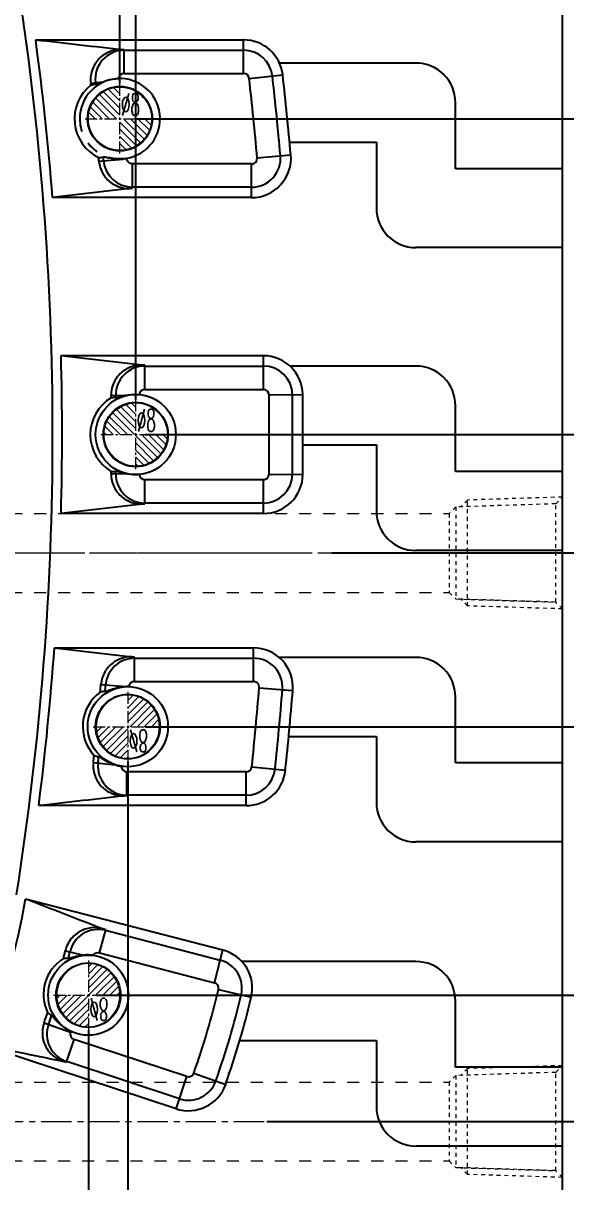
# Model space of a CAD drawing. Header units: millimetres. Extents: x 1937 to 4271, y -9032 to 1737.
# Drawn here: x 2872.8 to 2941.5, y -2496.1 to -2349.4 of the extents above; entities that cross this region are included whole.
import ezdxf
from ezdxf.enums import TextEntityAlignment as Align

# ---------------------------------------------------------------- set-up
doc = ezdxf.new("R2010")
doc.units = ezdxf.units.MM
doc.header["$LTSCALE"] = 16.335
doc.header["$PDMODE"] = 3
doc.header["$PDSIZE"] = 0.3125
doc.linetypes.add('CENTER', pattern=[0.6, 0.375, -0.075, 0.075, -0.075])
doc.linetypes.add('HIDDEN', pattern=[0.2, 0.1, -0.1])
doc.layers.get('0').update_dxf_attribs({"linetype": 'CONTINUOUS'})
doc.layers.get('Defpoints').update_dxf_attribs({"linetype": 'CONTINUOUS'})
for name, color, linetype, lineweight in [('center', 1, 'CENTER', 9), ('cool', 153, 'HIDDEN', 9), ('epin', 13, 'CONTINUOUS', 9)]:
    doc.layers.add(name, color=color, linetype=linetype, lineweight=lineweight)
doc.layers.add('DEFAULT_2', color=8, linetype='HIDDEN')
doc.layers.add('dim', color=3, linetype='CONTINUOUS')
doc.styles.get("Standard").update_dxf_attribs({"font": 'txt', "width": 0.8})
doc.styles.add('TXT05', font='txt.shx', dxfattribs={"width": 0.5, "bigfont": 'gbcbig.shx'})
doc.dimstyles.new('副本 ISO-25-1', dxfattribs={"dimtxt": 10, "dimasz": 10, "dimexe": 0, "dimexo": 0, "dimgap": 0, "dimtad": 1, "dimtxsty": 'Standard', "dimcen": 0, "dimclrd": 6, "dimclre": 6, "dimclrt": 4, "dimazin": 0, "dimtfac": 1, "dimtofl": 0, "dimtmove": 0, "dimatfit": 3, "dimfxl": 0, "dimarcsym": 0})

# ---------------------------------------------------------------- blocks, each defined once
blk = doc.blocks.new('cool_jt_f12')
at = {"layer": 'cool', "ltscale": 0.3}
for p, q in [((0, 7.0785), (0.856, 6.2225)), ((0, 7.0785), (12, 6.7035)), ((0.856, 6.2225), (0.856, -6.2225)), ((13.5, 5.827375), (0.856, 6.2225)), ((0.856, 6.2225), (13.5, 5.827375)), ((12, 6.7035), (12.856, 5.8475)), ((12, 6.7035), (12, -6.7035)), ((14.327375, 5), (13.5, 5.827375)), ((13.5, -5.827375), (13.5, 5.827375)), ((14.327375, -5), (14.327375, 5)), ((0.856, -6.2225), (13.5, -5.827375)), ((12, -6.7035), (12.856, -5.8475)), ((13.5, -5.827375), (14.327375, -5)), ((0.856, -6.2225), (0, -7.0785)), ((0, -7.0785), (12, -6.7035))]:
    blk.add_line(p, q, dxfattribs=at)
blk = doc.blocks.new('7')
at = {"layer": 'cool', "ltscale": 0.932966}
for p, q in [((72.6, -1087.21), (493.94, -1087.21)), ((72.6, -1097.21), (493.94, -1097.21))]:
    blk.add_line(p, q, dxfattribs=at)
at = {"layer": 'cool', "color": 1, "linetype": 'CENTER', "ltscale": 0.621977}
blk.add_line((58.27, -1092.21), (508.27, -1092.21), dxfattribs=at)
at = {"layer": 'cool', "ltscale": 0.932966, "rotation": 180}
blk.add_blockref('cool_jt_f12', (508.27, -1092.21), dxfattribs=at)
blk = doc.blocks.new('epin_ejp_8')
at = {"layer": 'epin'}
h = blk.add_hatch(dxfattribs=at)
h.set_pattern_fill('_ANSI31', color=123, scale=0.2, angle=90, style=0)
h.set_pattern_definition([(135, (-263.1036, 1313.3417), (-0.4490128, -0.4490128), [])])
h.paths.add_polyline_path([(0, 4, 0.414214), (-4, 0), (0, 0)])
h.paths.add_polyline_path([(4, 0), (0, 0), (0, -4, 0.414214)])
at = {"layer": 'epin', "color": 1, "linetype": 'CENTER', "ltscale": 0.248791}
for p, q in [((0, -4.4), (0, 4.4)), ((-4.4, 0), (4.4, 0))]:
    blk.add_line(p, q, dxfattribs=at)
at = {"layer": 'epin'}
blk.add_circle((0, 0), 4, dxfattribs=at)
at = {"layer": 'epin', "color": 6, "style": 'TXT05', "width": 0.5}
blk.add_text('%%c8', height=2.8, dxfattribs=at).set_placement((1.33, 1.8), align=Align.MIDDLE)
blk = doc.blocks.new('11')
at = {"layer": 'epin', "color": 4}
for p in [(2885.05, -887.21), (2887.05, -927.21, 0)]:
    blk.add_blockref('epin_ejp_8', p, dxfattribs=at)
at = {"layer": 'epin', "color": 4, "xscale": -1, "rotation": 180}
for p in [(2886.05, -964.21), (2881.05, -998.21)]:
    blk.add_blockref('epin_ejp_8', p, dxfattribs=at)
blk = doc.blocks.new('*D89')
at = {"layer": 'Defpoints', "color": 0}
for p in [(2716.05, -2416.5), (2911.87, -2416.5), (2945.69, -2416.5)]:
    blk.add_point(p, dxfattribs=at)
at = {"layer": 'dim', "color": 6, "lineweight": -2}
blk.add_line((2911.87, -2416.5), (2947.69, -2416.5), dxfattribs=at)
at = {"layer": 'dim', "color": 4, "insert": (2946.69, -2414), "char_height": 5, "attachment_point": 5}
blk.add_mtext('0', dxfattribs=at)
blk = doc.blocks.new('*D90')
at = {"layer": 'Defpoints', "color": 0}
for p in [(2888.26, -2401.5, 0), (2945.69, -2401.5), (2716.05, -2416.5)]:
    blk.add_point(p, dxfattribs=at)
at = {"layer": 'dim', "color": 6, "lineweight": -2}
blk.add_line((2888.26, -2401.5), (2951.03, -2401.5), dxfattribs=at)
at = {"layer": 'dim', "color": 4, "insert": (2948.36, -2399), "char_height": 5, "attachment_point": 5}
blk.add_mtext('15', dxfattribs=at)
blk = doc.blocks.new('*D91')
at = {"layer": 'Defpoints', "color": 0}
for p in [(2887.01, -2361.5), (2945.69, -2361.5), (2716.05, -2416.5)]:
    blk.add_point(p, dxfattribs=at)
at = {"layer": 'dim', "color": 6, "lineweight": -2}
blk.add_line((2887.01, -2361.5), (2952.36, -2361.5), dxfattribs=at)
at = {"layer": 'dim', "color": 4, "insert": (2949.03, -2359), "char_height": 5, "attachment_point": 5}
blk.add_mtext('55', dxfattribs=at)
blk = doc.blocks.new('*D92')
at = {"layer": 'Defpoints', "color": 0}
for p in [(2887.34, -2339.5), (2945.69, -2339.5), (2716.05, -2416.5)]:
    blk.add_point(p, dxfattribs=at)
at = {"layer": 'dim', "color": 6, "lineweight": -2}
blk.add_line((2887.34, -2339.5), (2952.36, -2339.5), dxfattribs=at)
at = {"layer": 'dim', "color": 4, "insert": (2949.03, -2337), "char_height": 5, "attachment_point": 5}
blk.add_mtext('77', dxfattribs=at)
blk = doc.blocks.new('*D93')
at = {"layer": 'Defpoints', "color": 0}
for p in [(2880.06, -2322.5), (2945.69, -2322.5), (2716.05, -2416.5)]:
    blk.add_point(p, dxfattribs=at)
at = {"layer": 'dim', "color": 6, "lineweight": -2}
blk.add_line((2880.06, -2322.5), (2952.36, -2322.5), dxfattribs=at)
at = {"layer": 'dim', "color": 4, "insert": (2949.03, -2320), "char_height": 5, "attachment_point": 5}
blk.add_mtext('94', dxfattribs=at)
blk = doc.blocks.new('*D94')
at = {"layer": 'Defpoints', "color": 0}
for p in [(2858.7, -2291.5), (2945.69, -2291.5), (2716.05, -2416.5)]:
    blk.add_point(p, dxfattribs=at)
at = {"layer": 'dim', "color": 6, "lineweight": -2}
blk.add_line((2858.7, -2291.5), (2955.03, -2291.5), dxfattribs=at)
at = {"layer": 'dim', "color": 4, "insert": (2950.36, -2289), "char_height": 5, "attachment_point": 5}
blk.add_mtext('125', dxfattribs=at)
blk = doc.blocks.new('*D95')
at = {"layer": 'Defpoints', "color": 0}
for p in [(2719.37, -2248.5), (2945.69, -2248.5), (2716.05, -2416.5)]:
    blk.add_point(p, dxfattribs=at)
at = {"layer": 'dim', "color": 6, "lineweight": -2}
blk.add_line((2719.37, -2248.5), (2955.03, -2248.5), dxfattribs=at)
at = {"layer": 'dim', "color": 4, "insert": (2950.36, -2246), "char_height": 5, "attachment_point": 5}
blk.add_mtext('168', dxfattribs=at)
blk = doc.blocks.new('*D96')
at = {"layer": 'Defpoints', "color": 0}
for p in [(2779.13, -2250.5), (2945.69, -2255.89), (2716.05, -2416.5)]:
    blk.add_point(p, dxfattribs=at)
at = {"layer": 'dim', "color": 6, "lineweight": -2}
for p, q in [((2779.13, -2250.5), (2937.69, -2250.5)), ((2937.69, -2250.5), (2941.69, -2255.89)), ((2941.69, -2255.89), (2955.03, -2255.89))]:
    blk.add_line(p, q, dxfattribs=at)
at = {"layer": 'dim', "color": 4, "insert": (2950.36, -2253.39), "char_height": 5, "attachment_point": 5}
blk.add_mtext('166', dxfattribs=at)
blk = doc.blocks.new('*D97')
at = {"layer": 'Defpoints', "color": 0}
for p in [(2887.26, -2226.5, 0), (2945.69, -2226.5), (2716.05, -2416.5)]:
    blk.add_point(p, dxfattribs=at)
at = {"layer": 'dim', "color": 6, "lineweight": -2}
blk.add_line((2887.26, -2226.5), (2954.36, -2226.5), dxfattribs=at)
at = {"layer": 'dim', "color": 4, "insert": (2950.03, -2224), "char_height": 5, "attachment_point": 5}
blk.add_mtext('190', dxfattribs=at)
blk = doc.blocks.new('*D98')
at = {"layer": 'Defpoints', "color": 0}
for p in [(2716.05, -2416.5), (2888.22, -2438.5), (2945.69, -2438.5)]:
    blk.add_point(p, dxfattribs=at)
at = {"layer": 'dim', "color": 6, "lineweight": -2}
blk.add_line((2888.22, -2438.5), (2952.36, -2438.5), dxfattribs=at)
at = {"layer": 'dim', "color": 4, "insert": (2949.03, -2436), "char_height": 5, "attachment_point": 5}
blk.add_mtext('22', dxfattribs=at)
blk = doc.blocks.new('*D99')
at = {"layer": 'Defpoints', "color": 0}
for p in [(2716.05, -2416.5), (2882.14, -2472.5), (2945.69, -2472.5)]:
    blk.add_point(p, dxfattribs=at)
at = {"layer": 'dim', "color": 6, "lineweight": -2}
blk.add_line((2882.14, -2472.5), (2952.36, -2472.5), dxfattribs=at)
at = {"layer": 'dim', "color": 4, "insert": (2949.03, -2470), "char_height": 5, "attachment_point": 5}
blk.add_mtext('56', dxfattribs=at)
blk = doc.blocks.new('*D100')
at = {"layer": 'Defpoints', "color": 0}
for p in [(2716.05, -2416.5), (2903.62, -2488.5), (2945.69, -2488.5)]:
    blk.add_point(p, dxfattribs=at)
at = {"layer": 'dim', "color": 6, "lineweight": -2}
blk.add_line((2903.62, -2488.5), (2952.36, -2488.5), dxfattribs=at)
at = {"layer": 'dim', "color": 4, "insert": (2949.03, -2486), "char_height": 5, "attachment_point": 5}
blk.add_mtext('72', dxfattribs=at)
blk = doc.blocks.new('*D101')
at = {"layer": 'Defpoints', "color": 0}
for p in [(2716.05, -2416.5), (2863.05, -2504.5), (2945.69, -2504.5)]:
    blk.add_point(p, dxfattribs=at)
at = {"layer": 'dim', "color": 6, "lineweight": -2}
blk.add_line((2863.05, -2504.5), (2952.36, -2504.5), dxfattribs=at)
at = {"layer": 'dim', "color": 4, "insert": (2949.03, -2502), "char_height": 5, "attachment_point": 5}
blk.add_mtext('88', dxfattribs=at)
blk = doc.blocks.new('*D102')
at = {"layer": 'Defpoints', "color": 0}
for p in [(2716.05, -2416.5), (2834.05, -2526.5), (2945.69, -2526.5)]:
    blk.add_point(p, dxfattribs=at)
at = {"layer": 'dim', "color": 6, "lineweight": -2}
blk.add_line((2834.05, -2526.5), (2953.03, -2526.5), dxfattribs=at)
at = {"layer": 'dim', "color": 4, "insert": (2949.36, -2524), "char_height": 5, "attachment_point": 5}
blk.add_mtext('110', dxfattribs=at)
blk = doc.blocks.new('*D103')
at = {"layer": 'Defpoints', "color": 0}
for p in [(2716.05, -2416.5), (2756.05, -2540), (2945.69, -2545.59)]:
    blk.add_point(p, dxfattribs=at)
at = {"layer": 'dim', "color": 6, "lineweight": -2}
for p, q in [((2756.05, -2540), (2937.69, -2540)), ((2937.69, -2540), (2941.69, -2545.59)), ((2941.69, -2545.59), (2961.03, -2545.59))]:
    blk.add_line(p, q, dxfattribs=at)
at = {"layer": 'dim', "color": 4, "insert": (2953.36, -2542.67), "char_height": 5, "attachment_point": 5}
blk.add_mtext('123,5', dxfattribs=at)
blk = doc.blocks.new('*D104')
at = {"layer": 'Defpoints', "color": 0}
for p in [(2716.05, -2416.5), (2791.62, -2537), (2945.69, -2537)]:
    blk.add_point(p, dxfattribs=at)
at = {"layer": 'dim', "color": 6, "lineweight": -2}
blk.add_line((2791.62, -2537), (2960.36, -2537), dxfattribs=at)
at = {"layer": 'dim', "color": 4, "insert": (2953.03, -2534.09), "char_height": 5, "attachment_point": 5}
blk.add_mtext('120,5', dxfattribs=at)
blk = doc.blocks.new('*D105')
at = {"layer": 'Defpoints', "color": 0}
for p in [(2716.05, -2416.5), (2911.87, -2566.5), (2945.69, -2566.5)]:
    blk.add_point(p, dxfattribs=at)
at = {"layer": 'dim', "color": 6, "lineweight": -2}
blk.add_line((2911.87, -2566.5), (2954.36, -2566.5), dxfattribs=at)
at = {"layer": 'dim', "color": 4, "insert": (2950.03, -2564), "char_height": 5, "attachment_point": 5}
blk.add_mtext('150', dxfattribs=at)
blk = doc.blocks.new('*D106')
at = {"layer": 'Defpoints', "color": 0}
for p in [(2716.05, -2416.5), (2899.85, -2606.5, 0), (2945.69, -2606.5)]:
    blk.add_point(p, dxfattribs=at)
at = {"layer": 'dim', "color": 6, "lineweight": -2}
blk.add_line((2899.85, -2606.5), (2954.36, -2606.5), dxfattribs=at)
at = {"layer": 'dim', "color": 4, "insert": (2950.03, -2604), "char_height": 5, "attachment_point": 5}
blk.add_mtext('190', dxfattribs=at)
blk = doc.blocks.new('*D112')
at = {"layer": 'Defpoints', "color": 0}
for p in [(2716.05, -2416.5), (2886.05, -2442.9), (2889, -2634.51)]:
    blk.add_point(p, dxfattribs=at)
at = {"layer": 'dim', "color": 6, "lineweight": -2}
for p, q in [((2886.05, -2442.9), (2886.05, -2626.51)), ((2886.05, -2626.51), (2889, -2630.51)), ((2889, -2630.51), (2889, -2643.17))]:
    blk.add_line(p, q, dxfattribs=at)
at = {"layer": 'dim', "color": 4, "insert": (2886.5, -2638.84), "char_height": 5, "attachment_point": 5, "rotation": 90}
blk.add_mtext('170', dxfattribs=at)
blk = doc.blocks.new('*D113')
at = {"layer": 'Defpoints', "color": 0}
for p in [(2716.05, -2416.5), (2881.05, -2476.9), (2881.05, -2634.51)]:
    blk.add_point(p, dxfattribs=at)
at = {"layer": 'dim', "color": 6, "lineweight": -2}
blk.add_line((2881.05, -2476.9), (2881.05, -2643.84), dxfattribs=at)
at = {"layer": 'dim', "color": 4, "insert": (2878.55, -2639.17), "char_height": 5, "attachment_point": 5, "rotation": 90}
blk.add_mtext('165', dxfattribs=at)
blk = doc.blocks.new('*D114')
at = {"layer": 'Defpoints', "color": 0}
for p in [(2716.05, -2416.5), (2891.05, -2606.5), (2897.4, -2634.51)]:
    blk.add_point(p, dxfattribs=at)
at = {"layer": 'dim', "color": 6, "lineweight": -2}
for p, q in [((2891.05, -2606.5), (2891.05, -2626.51)), ((2891.05, -2626.51), (2897.4, -2630.51)), ((2897.4, -2630.51), (2897.4, -2643.84))]:
    blk.add_line(p, q, dxfattribs=at)
at = {"layer": 'dim', "color": 4, "insert": (2894.9, -2639.17), "char_height": 5, "attachment_point": 5, "rotation": 90}
blk.add_mtext('175', dxfattribs=at)
blk = doc.blocks.new('*D119')
at = {"layer": 'Defpoints', "color": 0}
for p in [(2878.05, -2197.54), (2878.05, -2318.1), (2716.05, -2416.5)]:
    blk.add_point(p, dxfattribs=at)
at = {"layer": 'dim', "color": 6, "lineweight": -2}
blk.add_line((2878.05, -2318.1), (2878.05, -2188.21), dxfattribs=at)
at = {"layer": 'dim', "color": 4, "insert": (2875.55, -2192.88), "char_height": 5, "attachment_point": 5, "rotation": 90}
blk.add_mtext('162', dxfattribs=at)
blk = doc.blocks.new('*D120')
at = {"layer": 'Defpoints', "color": 0}
for p in [(2892.3, -2197.54), (2887.05, -2397.1, 0), (2716.05, -2416.5)]:
    blk.add_point(p, dxfattribs=at)
at = {"layer": 'dim', "color": 6, "lineweight": -2}
for p, q in [((2892.3, -2201.54), (2892.3, -2189.54)), ((2887.05, -2205.54), (2892.3, -2201.54)), ((2887.05, -2397.1), (2887.05, -2205.54))]:
    blk.add_line(p, q, dxfattribs=at)
at = {"layer": 'dim', "color": 4, "insert": (2889.8, -2193.54), "char_height": 5, "attachment_point": 5, "rotation": 90}
blk.add_mtext('171', dxfattribs=at)
blk = doc.blocks.new('*D121')
at = {"layer": 'Defpoints', "color": 0}
for p in [(2885.05, -2197.54), (2885.05, -2357.1), (2716.05, -2416.5)]:
    blk.add_point(p, dxfattribs=at)
at = {"layer": 'dim', "color": 6, "lineweight": -2}
blk.add_line((2885.05, -2357.1), (2885.05, -2188.21), dxfattribs=at)
at = {"layer": 'dim', "color": 4, "insert": (2882.55, -2192.88), "char_height": 5, "attachment_point": 5, "rotation": 90}
blk.add_mtext('169', dxfattribs=at)
blk = doc.blocks.new('*D122')
at = {"layer": 'Defpoints', "color": 0}
for p in [(2899.95, -2197.54), (2891.05, -2221.24, 0), (2716.05, -2416.5)]:
    blk.add_point(p, dxfattribs=at)
at = {"layer": 'dim', "color": 6, "lineweight": -2}
for p, q in [((2899.95, -2201.54), (2899.95, -2188.21)), ((2891.05, -2205.54), (2899.95, -2201.54)), ((2891.05, -2221.24), (2891.05, -2205.54))]:
    blk.add_line(p, q, dxfattribs=at)
at = {"layer": 'dim', "color": 4, "insert": (2897.45, -2192.88), "char_height": 5, "attachment_point": 5, "rotation": 90}
blk.add_mtext('175', dxfattribs=at)

msp = doc.modelspace()

# ---------------------------------------------------------------- linework, layer by layer
at = {"color": 7, "linetype": 'Continuous'}
for p, q in [((2941.045, -2580.503), (2941.045, -2227.503)), ((2874.382, -2351.503), (2900.695, -2351.503)), ((2900.695, -2355.784), (2900.695, -2351.503)), ((2885.596, -2355.784), (2885.596, -2352.779)), ((2885.596, -2352.83), (2900.695, -2352.83)), ((2922.507, -2354.463), (2905.259, -2354.463)), ((2885.596, -2355.784), (2900.695, -2355.784)), ((2901.41, -2356.423), (2905.646, -2355.943)), ((2881.35, -2357.003), (2882.887, -2356.822)), ((2927.507, -2367.832), (2927.507, -2359.463)), ((2906.518, -2364.463), (2917.507, -2364.463)), ((2917.507, -2364.463), (2917.507, -2372.832)), ((2882.382, -2366.892), (2885.437, -2366.613)), ((2902.416, -2366.441), (2906.68, -2366.066)), ((2901.699, -2367.223), (2886.639, -2367.223)), ((2886.639, -2370.319), (2886.639, -2367.223)), ((2901.699, -2371.503), (2901.699, -2367.223)), ((2941.045, -2367.832), (2927.507, -2367.832)), ((2886.639, -2370.319), (2876.53, -2371.503)), ((2901.699, -2370.177), (2886.639, -2370.177)), ((2901.699, -2371.503), (2876.53, -2371.503)), ((2941.045, -2377.832), (2922.507, -2377.832)), ((2877.599, -2391.503), (2903.201, -2391.503)), ((2877.599, -2391.503), (2888.2, -2392.734)), ((2903.201, -2395.784), (2903.201, -2391.503)), ((2888.2, -2395.784), (2888.2, -2392.734)), ((2888.2, -2392.83), (2903.201, -2392.83)), ((2922.507, -2392.824), (2906.56, -2392.824)), ((2888.2, -2395.784), (2903.201, -2395.784)), ((2883.925, -2396.559), (2885.743, -2396.535)), ((2903.92, -2396.494), (2908.183, -2396.441)), ((2927.507, -2406.193), (2927.507, -2397.824)), ((2908.212, -2402.824), (2917.507, -2402.824)), ((2917.507, -2402.824), (2917.507, -2411.193)), ((2883.925, -2406.448), (2885.743, -2406.472)), ((2941.045, -2406.193), (2927.507, -2406.193)), ((2903.201, -2407.223), (2888.2, -2407.223)), ((2888.2, -2410.273), (2888.2, -2407.223)), ((2903.201, -2411.503), (2903.201, -2407.223)), ((2903.92, -2406.512), (2908.2, -2406.566)), ((2888.2, -2410.273), (2877.599, -2411.503)), ((2903.201, -2410.177), (2888.2, -2410.177)), ((2903.201, -2411.503), (2877.599, -2411.503)), ((2941.045, -2416.193), (2922.507, -2416.193)), ((2876.758, -2428.503), (2901.951, -2428.503)), ((2876.758, -2428.503), (2886.901, -2429.691)), ((2886.901, -2432.784), (2886.901, -2429.691)), ((2886.901, -2429.83), (2901.951, -2429.83)), ((2901.951, -2432.784), (2901.951, -2428.503)), ((2922.507, -2429.729), (2905.204, -2429.729)), ((2886.901, -2432.784), (2901.951, -2432.784)), ((2882.641, -2433.148), (2885.87, -2433.418)), ((2902.668, -2433.561), (2906.917, -2433.902)), ((2927.507, -2443.098), (2927.507, -2434.729)), ((2906.408, -2439.729), (2917.507, -2439.729)), ((2917.507, -2439.729), (2917.507, -2448.098)), ((2881.687, -2443.037), (2884.433, -2443.339)), ((2941.045, -2443.098), (2927.507, -2443.098)), ((2901.023, -2444.223), (2885.936, -2444.223)), ((2885.936, -2447.231), (2885.936, -2444.223)), ((2901.023, -2448.503), (2901.023, -2444.223)), ((2901.738, -2443.579), (2905.995, -2444.028)), ((2901.023, -2447.177), (2885.936, -2447.177)), ((2901.023, -2448.503), (2874.774, -2448.503)), ((2941.045, -2453.098), (2922.507, -2453.098)), ((2873.093, -2460.289), (2898.076, -2466.782)), ((2882.478, -2467.151), (2883.242, -2464.211)), ((2883.221, -2464.291), (2897.743, -2468.066)), ((2878.134, -2466.875), (2880.494, -2467.426)), ((2882.478, -2467.151), (2897, -2470.925)), ((2897, -2470.925), (2898.076, -2466.782)), ((2922.507, -2468.245), (2900.483, -2468.245)), ((2897.519, -2471.787), (2901.666, -2472.771)), ((2927.507, -2481.615), (2927.507, -2473.245)), ((2875.448, -2475.995), (2878.796, -2477.193)), ((2878.297, -2481.003), (2879.248, -2478.118)), ((2893.497, -2482.817), (2879.248, -2478.118)), ((2900.214, -2478.245), (2917.507, -2478.245)), ((2917.507, -2478.245), (2917.507, -2486.615)), ((2892.157, -2486.883), (2867.642, -2478.798)), ((2892.572, -2485.623), (2878.323, -2480.924)), ((2894.401, -2482.374), (2898.436, -2483.801)), ((2941.045, -2481.615), (2927.507, -2481.615)), ((2892.157, -2486.883), (2893.497, -2482.817)), ((2941.045, -2491.615), (2922.507, -2491.615))]:
    msp.add_line(p, q, dxfattribs=at)
for centre, radius in [((2885.045, -2361.503), 4.084), ((2887.045, -2401.503), 5.08), ((2887.045, -2401.503), 4.084), ((2886.045, -2438.503), 5.08), ((2886.045, -2438.503), 4.084), ((2881.045, -2472.503), 5.08), ((2881.045, -2472.503), 4.084)]:
    msp.add_circle(centre, radius, dxfattribs=at)
for centre, radius, start, end in [((2502.958, -2401.503), 373.575, 351.02439, 8.97562), ((2502.874, -2401.503), 374.858, 4.59031, 7.66518), ((2900.695, -2356.503), 4.982, 6.45366, 90), ((2885.596, -2356.503), 3.674, 90, 186.70599), ((2900.695, -2356.503), 3.674, 6.45366, 90), ((2922.507, -2359.463), 5, 0, 90), ((2885.045, -2361.503), 5.08, 279.73299, 180), ((2885.596, -2356.503), 0.719, 90, 173.22719), ((2900.695, -2356.503), 0.719, 6.45366, 90), ((2502.874, -2401.503), 401.077, 5.0153, 6.45366), ((2502.874, -2401.503), 404.031, 5.0153, 6.45366), ((2502.874, -2401.503), 405.34, 5.0153, 6.45366), ((2884.718, -2361.536), 5.422, 128.00063, 243.96178), ((2502.874, -2401.503), 381.082, 6.66622, 6.70599), ((2882.58, -2363.32), 6.173, 95.61705, 101.20339), ((2502.874, -2401.503), 381.684, 6.66896, 6.70599), ((2882.257, -2360.236), 6.173, 270.74685, 276.33319), ((2502.874, -2401.503), 381.082, 5.21105, 5.28403), ((2502.874, -2401.503), 381.684, 5.21105, 5.28128), ((2886.639, -2366.503), 3.674, 185.21105, 270), ((2884.884, -2360.57), 6.034, 275.36851, 279.82494), ((2901.699, -2366.503), 5, 270, 5.0153), ((2901.699, -2366.503), 3.674, 270, 5.0153), ((2901.699, -2366.503), 0.719, 270, 5.0153), ((2922.507, -2372.832), 5, 180, 270), ((2502.874, -2401.503), 374.858, 358.47135, 1.52865), ((2903.201, -2396.503), 4.982, 0.71558, 90), ((2888.2, -2396.503), 3.674, 90, 180.74343), ((2903.201, -2396.503), 3.674, 0.71558, 90), ((2922.507, -2397.824), 5, 0, 90), ((2888.2, -2396.503), 0.719, 90, 174.53024), ((2903.201, -2396.503), 0.719, 0.71558, 90), ((2886.717, -2401.506), 5.429, 120.90838, 239.09138), ((2502.874, -2401.503), 381.082, 0.70002, 0.74343), ((2884.376, -2403.074), 6.242, 88.58643, 94.10846), ((2502.874, -2401.503), 381.684, 0.70104, 0.74343), ((2502.874, -2401.503), 401.077, 359.28442, 0.71558), ((2502.874, -2401.503), 404.031, 359.28442, 0.71558), ((2502.874, -2401.503), 405.34, 359.28442, 0.71558), ((2502.874, -2401.503), 381.082, 359.25657, 359.29998), ((2884.376, -2399.933), 6.242, 265.89154, 271.41357), ((2502.874, -2401.503), 381.684, 359.25657, 359.29896), ((2888.2, -2406.503), 3.674, 179.25657, 270), ((2888.2, -2406.503), 0.719, 185.46976, 270), ((2903.201, -2406.503), 0.719, 270, 359.28442), ((2903.201, -2406.503), 3.674, 270, 359.28442), ((2903.201, -2406.503), 5, 270, 359.28442), ((2922.507, -2411.193), 5, 180, 270), ((2502.874, -2401.503), 374.858, 352.79724, 355.86956), ((2886.901, -2433.503), 3.674, 90, 175.23669), ((2901.951, -2433.503), 4.982, 355.41554, 90), ((2901.951, -2433.503), 3.674, 355.41554, 90), ((2922.507, -2434.729), 5, 0, 90), ((2886.901, -2433.503), 0.719, 90, 173.17317), ((2901.951, -2433.503), 0.719, 355.41554, 90), ((2885.718, -2438.473), 5.38, 125.95849, 223.00441), ((2502.874, -2401.503), 381.082, 355.09044, 355.23669), ((2883.5, -2439.571), 5.534, 93.43389, 99.79018), ((2502.874, -2401.503), 381.684, 355.10884, 355.23669), ((2886.021, -2439.392), 5.976, 88.42555, 91.44549), ((2502.874, -2401.503), 401.077, 353.97824, 355.41554), ((2502.874, -2401.503), 404.031, 353.97824, 355.41554), ((2502.874, -2401.503), 405.34, 353.97824, 355.41554), ((2502.874, -2401.503), 381.082, 353.74292, 353.87849), ((2883.751, -2436.968), 5.534, 249.17875, 255.53504), ((2885.936, -2443.503), 3.674, 173.74292, 270), ((2502.874, -2401.503), 381.684, 353.74292, 353.86009), ((2886.189, -2437.635), 5.968, 252.8899, 260.62948), ((2885.936, -2443.503), 0.719, 181.56664, 270), ((2901.023, -2443.503), 0.719, 270, 353.97824), ((2901.023, -2443.503), 3.674, 270, 353.97824), ((2901.023, -2443.503), 5, 270, 353.97824), ((2922.507, -2448.098), 5, 180, 270), ((2797.098, -2447.965), 76.988, 336.39081, 350.78888), ((2882.297, -2467.847), 3.674, 75.43065, 166.86457), ((2880.715, -2472.407), 5.342, 121.86065, 205.51547), ((2797.098, -2447.965), 83.213, 346.16034, 346.86459), ((2878.476, -2472.993), 5.156, 89.48578, 96.46843), ((2797.098, -2447.965), 83.814, 346.28453, 346.86457), ((2880.94, -2473.387), 5.978, 82.76779, 94.27175), ((2882.297, -2467.847), 0.719, 75.43065, 147.20321), ((2896.819, -2471.621), 3.674, 346.65467, 75.43065), ((2896.819, -2471.621), 4.982, 346.65467, 75.43065), ((2922.507, -2473.245), 5, 0, 90), ((2896.819, -2471.621), 0.719, 346.65467, 75.43065), ((2797.098, -2447.965), 103.207, 340.52499, 346.65467), ((2797.098, -2447.965), 106.162, 340.52499, 346.65467), ((2797.098, -2447.965), 107.47, 340.52499, 346.65467), ((2797.098, -2447.965), 83.213, 340.3151, 341.2515), ((2879.163, -2470.681), 5.188, 230.96487, 237.90455), ((2797.098, -2447.965), 83.814, 340.31509, 341.12729), ((2879.473, -2477.435), 3.674, 160.31509, 251.74901), ((2879.473, -2477.435), 0.719, 160.31509, 251.74901), ((2797.098, -2447.965), 86.769, 340.31509, 340.39037), ((2893.722, -2482.134), 0.719, 251.74901, 340.52499), ((2893.722, -2482.134), 5, 251.74901, 340.52499), ((2893.722, -2482.134), 3.674, 251.74901, 340.52499), ((2922.507, -2486.615), 5, 180, 270)]:
    msp.add_arc(centre, radius, start, end, dxfattribs=at)
for points in [[(2874.382, -2351.503), (2878.12, -2351.928), (2881.858, -2352.353), (2885.596, -2352.779)], [(2885.936, -2447.231), (2882.216, -2447.656), (2878.495, -2448.08), (2874.774, -2448.503)], [(2873.093, -2460.289), (2876.477, -2461.595), (2879.86, -2462.902), (2883.242, -2464.211)], [(2878.297, -2481.003), (2874.745, -2480.269), (2871.193, -2479.534), (2867.642, -2478.798)]]:
    msp.add_open_spline(points, degree=3, dxfattribs=at)
for points, knots in [([(2885.596, -2352.779), (2885.068, -2352.719), (2883.964, -2352.822), (2882.484, -2353.661), (2881.443, -2355.134), (2881.277, -2356.385), (2881.35, -2357.003)], [0, 0, 0, 0, 0.2333204, 0.4716654, 0.7263378, 1, 1, 1, 1]), ([(2882.887, -2356.822), (2883.028, -2356.77), (2883.672, -2356.552), (2884.352, -2356.436), (2884.881, -2356.419)], [0, 0, 0, 0, 0.2209854, 1, 1, 1, 1]), ([(2881.976, -2357.177), (2882.018, -2357.173), (2882.127, -2357.133), (2882.321, -2357.054), (2882.581, -2356.941), (2882.778, -2356.862), (2882.887, -2356.822)], [0, 0, 0, 0, 0.132177, 0.349838, 0.6434013, 1, 1, 1, 1]), ([(2885.449, -2366.578), (2885.154, -2366.606), (2884.602, -2366.616), (2883.951, -2366.544), (2883.514, -2366.465), (2883.265, -2366.414), (2883.081, -2366.381), (2882.977, -2366.367), (2882.938, -2366.371)], [0, 0, 0, 0, 0.3508615, 0.6521896, 0.7761047, 0.8776795, 0.9532891, 1, 1, 1, 1]), ([(2886.639, -2367.223), (2886.547, -2367.223), (2886.36, -2367.187), (2886.124, -2367.027), (2885.96, -2366.797), (2885.907, -2366.612), (2885.905, -2366.52)], [0, 0, 0, 0, 0.2497617, 0.4984546, 0.7506667, 1, 1, 1, 1]), ([(2882.382, -2366.892), (2882.432, -2367.438), (2882.769, -2368.493), (2883.841, -2369.67), (2885.201, -2370.31), (2886.175, -2370.373), (2886.639, -2370.319)], [0, 0, 0, 0, 0.2721998, 0.5283455, 0.7682899, 1, 1, 1, 1]), ([(2888.2, -2392.734), (2887.704, -2392.676), (2886.665, -2392.758), (2885.242, -2393.493), (2884.177, -2394.817), (2883.917, -2395.973), (2883.925, -2396.559)], [0, 0, 0, 0, 0.2323406, 0.4714486, 0.726942, 1, 1, 1, 1]), ([(2884.53, -2396.833), (2884.583, -2396.835), (2884.725, -2396.798), (2884.98, -2396.726), (2885.331, -2396.626), (2885.596, -2396.564), (2885.743, -2396.535)], [0, 0, 0, 0, 0.1280596, 0.3459527, 0.6414412, 1, 1, 1, 1]), ([(2885.743, -2396.535), (2885.874, -2396.509), (2886.448, -2396.413), (2887.036, -2396.396), (2887.483, -2396.435)], [0, 0, 0, 0, 0.229345, 1, 1, 1, 1]), ([(2883.925, -2406.448), (2883.917, -2407.034), (2884.177, -2408.19), (2885.242, -2409.514), (2886.665, -2410.249), (2887.704, -2410.33), (2888.2, -2410.273)], [0, 0, 0, 0, 0.2730665, 0.5285623, 0.767665, 1, 1, 1, 1]), ([(2885.743, -2406.472), (2885.596, -2406.443), (2885.331, -2406.381), (2884.981, -2406.281), (2884.725, -2406.209), (2884.583, -2406.172), (2884.53, -2406.173)], [0, 0, 0, 0, 0.3585417, 0.6540114, 0.8719201, 1, 1, 1, 1]), ([(2887.483, -2406.572), (2887.329, -2406.585), (2886.747, -2406.613), (2886.162, -2406.555), (2885.743, -2406.472)], [0, 0, 0, 0, 0.2655512, 1, 1, 1, 1]), ([(2886.901, -2429.691), (2886.434, -2429.637), (2885.455, -2429.702), (2884.09, -2430.348), (2883.019, -2431.536), (2882.686, -2432.598), (2882.641, -2433.148)], [0, 0, 0, 0, 0.2317498, 0.4716336, 0.7277342, 1, 1, 1, 1]), ([(2883.168, -2434.047), (2883.212, -2434.044), (2883.325, -2434.006), (2883.526, -2433.932), (2883.795, -2433.828), (2884.261, -2433.667), (2884.955, -2433.489), (2885.551, -2433.426), (2885.87, -2433.418)], [0, 0, 0, 0, 0.0476526, 0.1264485, 0.2313209, 0.3573375, 0.6572385, 1, 1, 1, 1]), ([(2881.687, -2443.037), (2881.619, -2443.653), (2881.793, -2444.898), (2882.837, -2446.359), (2884.312, -2447.19), (2885.412, -2447.291), (2885.936, -2447.231)], [0, 0, 0, 0, 0.2736344, 0.5283763, 0.7667705, 1, 1, 1, 1]), ([(2884.433, -2443.339), (2884.178, -2443.26), (2883.713, -2443.083), (2883.187, -2442.808), (2882.841, -2442.599), (2882.642, -2442.473), (2882.491, -2442.383), (2882.405, -2442.336), (2882.369, -2442.327)], [0, 0, 0, 0, 0.3472634, 0.64593, 0.7704637, 0.8737735, 0.9516192, 1, 1, 1, 1]), ([(2883.242, -2464.211), (2882.773, -2464.029), (2881.739, -2463.848), (2880.17, -2464.209), (2878.804, -2465.235), (2878.268, -2466.3), (2878.134, -2466.875)], [0, 0, 0, 0, 0.232916, 0.471614, 0.726543, 1, 1, 1, 1]), ([(2878.522, -2467.837), (2878.556, -2467.838), (2878.642, -2467.818), (2878.793, -2467.777), (2878.991, -2467.717), (2879.331, -2467.619), (2879.833, -2467.5), (2880.263, -2467.443), (2880.494, -2467.426)], [0, 0, 0, 0, 0.05009, 0.1293199, 0.2331196, 0.3574318, 0.655009, 1, 1, 1, 1]), ([(2878.834, -2477.085), (2878.515, -2476.931), (2878.066, -2476.663), (2877.539, -2476.246), (2877.206, -2475.94), (2876.929, -2475.651), (2876.708, -2475.397), (2876.543, -2475.209), (2876.45, -2475.103), (2876.406, -2475.076)], [0, 0, 0, 0, 0.3350012, 0.4908667, 0.6342313, 0.7618711, 0.8696393, 0.9513628, 1, 1, 1, 1]), ([(2875.448, -2475.995), (2875.249, -2476.551), (2875.122, -2477.737), (2875.714, -2479.339), (2876.837, -2480.494), (2877.804, -2480.901), (2878.297, -2481.003)], [0, 0, 0, 0, 0.2734654, 0.5283965, 0.7670894, 1, 1, 1, 1])]:
    msp.add_open_spline(points, degree=3, knots=knots, dxfattribs=at)
at = {"layer": 'center', "color": 1, "linetype": 'CENTER', "ltscale": 2.674503}
msp.add_line((2471.045, -2416.503), (2961.045, -2416.503), dxfattribs=at)
at = {"layer": 'DEFAULT_2', "color": 8, "linetype": 'HIDDEN'}
msp.add_arc((2885.045, -2361.503), 5.08, 180, 279.73299, dxfattribs=at)

# ---------------------------------------------------------------- block references
for name, p in [('11', (0, -1474.293)), ('7', (2432.778, -1324.293)), ('7', (2432.778, -1396.293))]:
    msp.add_blockref(name, p)

# ---------------------------------------------------------------- dimensions: what is measured, and where the dimension line sits
at = {"layer": 'dim'}
for feature_location, offset, dtype, origin, picture, middle in [((2878.045, -2318.103), (0, 120.561), 1, (2716.045, -2416.503), '*D119', (2875.545, -2192.876)), ((2885.045, -2357.103), (0, 159.561), 1, (2716.045, -2416.503), '*D121', (2882.545, -2192.876)), ((2891.045, -2221.235, 0), (8.902, 23.693), 1, (2716.045, -2416.503), '*D122', (2897.448, -2192.876)), ((2887.045, -2397.103, 0), (5.258, 199.561), 1, (2716.045, -2416.503), '*D120', (2889.804, -2193.542)), ((2887.261, -2226.503, 0), (58.433, 0), 0, (2716.045, -2416.503), '*D97', (2950.027, -2224.003)), ((2719.369, -2248.503), (226.325, 0), 0, (2716.045, -2416.503), '*D95', (2950.361, -2246.003)), ((2779.131, -2250.503), (166.563, -5.387), 0, (2716.045, -2416.503), '*D96', (2950.361, -2253.39)), ((2858.697, -2291.503), (86.997, 0), 0, (2716.045, -2416.503), '*D94', (2950.361, -2289.003)), ((2880.064, -2322.503), (65.63, 0), 0, (2716.045, -2416.503), '*D93', (2949.027, -2320.003)), ((2887.337, -2339.503), (58.357, 0), 0, (2716.045, -2416.503), '*D92', (2949.027, -2337.003)), ((2887.011, -2361.503), (58.683, 0), 0, (2716.045, -2416.503), '*D91', (2949.027, -2359.003)), ((2888.265, -2401.503, 0), (57.429, 0), 0, (2716.045, -2416.503), '*D90', (2948.361, -2399.003)), ((2911.8696531, -2416.5034285), (33.8244295, 0), 0, (2716.0450935, -2416.5034283), '*D89', (2946.6940826, -2414.0034285)), ((2888.218, -2438.503), (57.476, 0), 0, (2716.045, -2416.503), '*D98', (2949.027, -2436.003)), ((2882.141, -2472.503), (63.553, 0), 0, (2716.045, -2416.503), '*D99', (2949.027, -2470.003)), ((2903.621, -2488.503), (42.073, 0), 0, (2716.045, -2416.503), '*D100', (2949.027, -2486.003)), ((2863.045, -2504.503), (82.649, 0), 0, (2716.045, -2416.503), '*D101', (2949.027, -2502.003)), ((2834.045, -2526.503), (111.649, 0), 0, (2716.045, -2416.503), '*D102', (2949.361, -2524.003)), ((2756.045, -2540.003), (189.649, -5.587), 0, (2716.045, -2416.503), '*D103', (2953.361, -2542.674)), ((2791.624, -2537.003), (154.07, 0), 0, (2716.045, -2416.503), '*D104', (2953.027, -2534.087)), ((2911.87, -2566.503), (33.824, 0), 0, (2716.045, -2416.503), '*D105', (2950.027, -2564.003)), ((2899.845, -2606.503, 0), (45.849, 0), 0, (2716.045, -2416.503), '*D106', (2950.027, -2604.003)), ((2886.045, -2442.903), (2.953, -191.603), 1, (2716.045, -2416.503), '*D112', (2886.498, -2638.84)), ((2881.045, -2476.903), (0, -157.603), 1, (2716.045, -2416.503), '*D113', (2878.545, -2639.174)), ((2891.045, -2606.503), (6.36, -28.003), 1, (2716.045, -2416.503), '*D114', (2894.905, -2639.174))]:
    dim = msp.add_ordinate_dim(feature_location=feature_location, offset=offset, dtype=dtype, origin=origin, dimstyle='副本 ISO-25-1', override={"dimtxt": 5, "dimasz": 2, "dimfxl": 1.25, "dimarcsym": 1}, dxfattribs=at)
    dim.commit()
    dim.dimension.update_dxf_attribs({"geometry": picture, "text_midpoint": middle})

doc.saveas('drawing.dxf')
